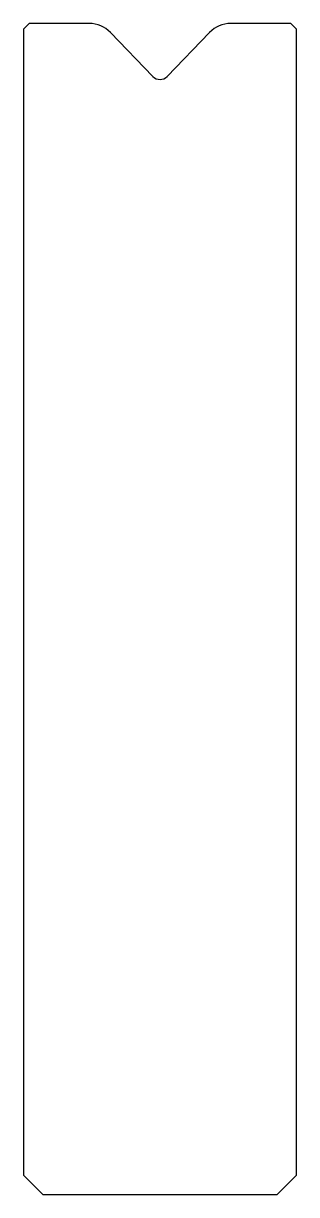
# Model space of a CAD drawing. Header units: millimetres. Extents: x 1669.9 to 1683.9, y 860.2 to 920.2.
import ezdxf

# ---------------------------------------------------------------- set-up
doc = ezdxf.new("R2010")
doc.units = ezdxf.units.MM
doc.layers.add('PREDEFINITO', color=7, linetype='Continuous')

msp = doc.modelspace()

# ---------------------------------------------------------------- linework, layer by layer
at = {"layer": 'PREDEFINITO'}
for p, q in [((1670.19, 920.166), (1669.89, 919.866)), ((1669.89, 919.866), (1669.89, 861.166)), ((1673.269, 920.166), (1670.19, 920.166)), ((1683.59, 920.166), (1680.511, 920.166)), ((1683.89, 919.866), (1683.59, 920.166)), ((1683.89, 861.166), (1683.89, 919.866)), ((1676.53, 917.448), (1674.348, 919.708)), ((1679.432, 919.708), (1677.25, 917.448)), ((1669.89, 861.166), (1670.89, 860.166)), ((1682.89, 860.166), (1683.89, 861.166)), ((1670.89, 860.166), (1682.89, 860.166))]:
    msp.add_line(p, q, dxfattribs=at)
for centre, radius, start, end in [((1673.269, 918.666), 1.5, 44, 90), ((1680.511, 918.666), 1.5, 90, 136), ((1676.89, 917.795), 0.5, 224, 316)]:
    msp.add_arc(centre, radius, start, end, dxfattribs=at)

doc.saveas('drawing.dxf')
